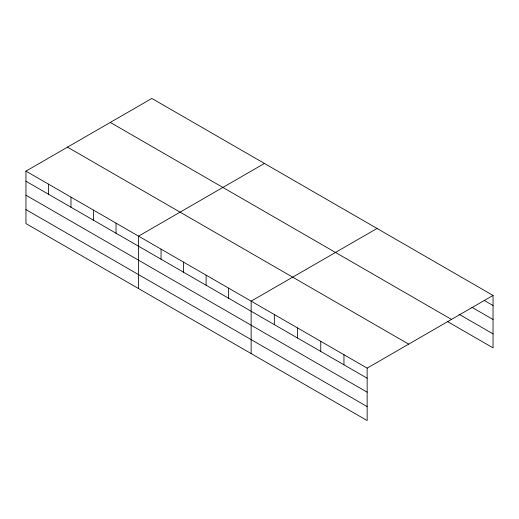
<?xml version="1.0" encoding="UTF-8"?>
<svg xmlns="http://www.w3.org/2000/svg" width="519" height="519" viewBox="0 0 519 519"><rect width="100%" height="100%" fill="white"/><g stroke="black" fill="none" stroke-linecap="round" stroke-linejoin="round"><path stroke-width="0.78" d="M367.147 392.182L367.147 368.127L25.95 171.134L25.95 223.566L367.147 420.552L367.147 392.182L25.95 195.196M447.326 321.469L493.05 347.866L493.05 295.434L151.853 98.448L25.95 171.134M264.443 163.453L138.547 236.139L138.547 288.57M377.041 228.457L251.144 301.15L251.144 353.575M367.147 368.127L493.05 295.434M484.182 300.404L493.05 305.522M471.894 307.28L493.05 319.496M458.932 314.196L493.05 333.892M110.3 122.432L451.504 319.425M67.496 147.149L408.7 344.136M25.95 181.222L367.147 378.208M25.95 209.592L367.147 406.578M343.948 354.73L343.948 364.818M320.748 341.333L320.748 351.421M297.543 327.937L297.543 338.025M274.343 314.546L274.343 324.628M228.626 288.149L228.626 298.23M206.101 275.148L206.101 285.229M183.583 262.147L183.583 272.228M161.065 249.146L161.065 259.228M116.029 223.138L116.029 233.226M93.511 210.137L93.511 220.225M70.986 197.136L70.986 207.224M48.468 184.135L48.468 194.223"/></g></svg>
